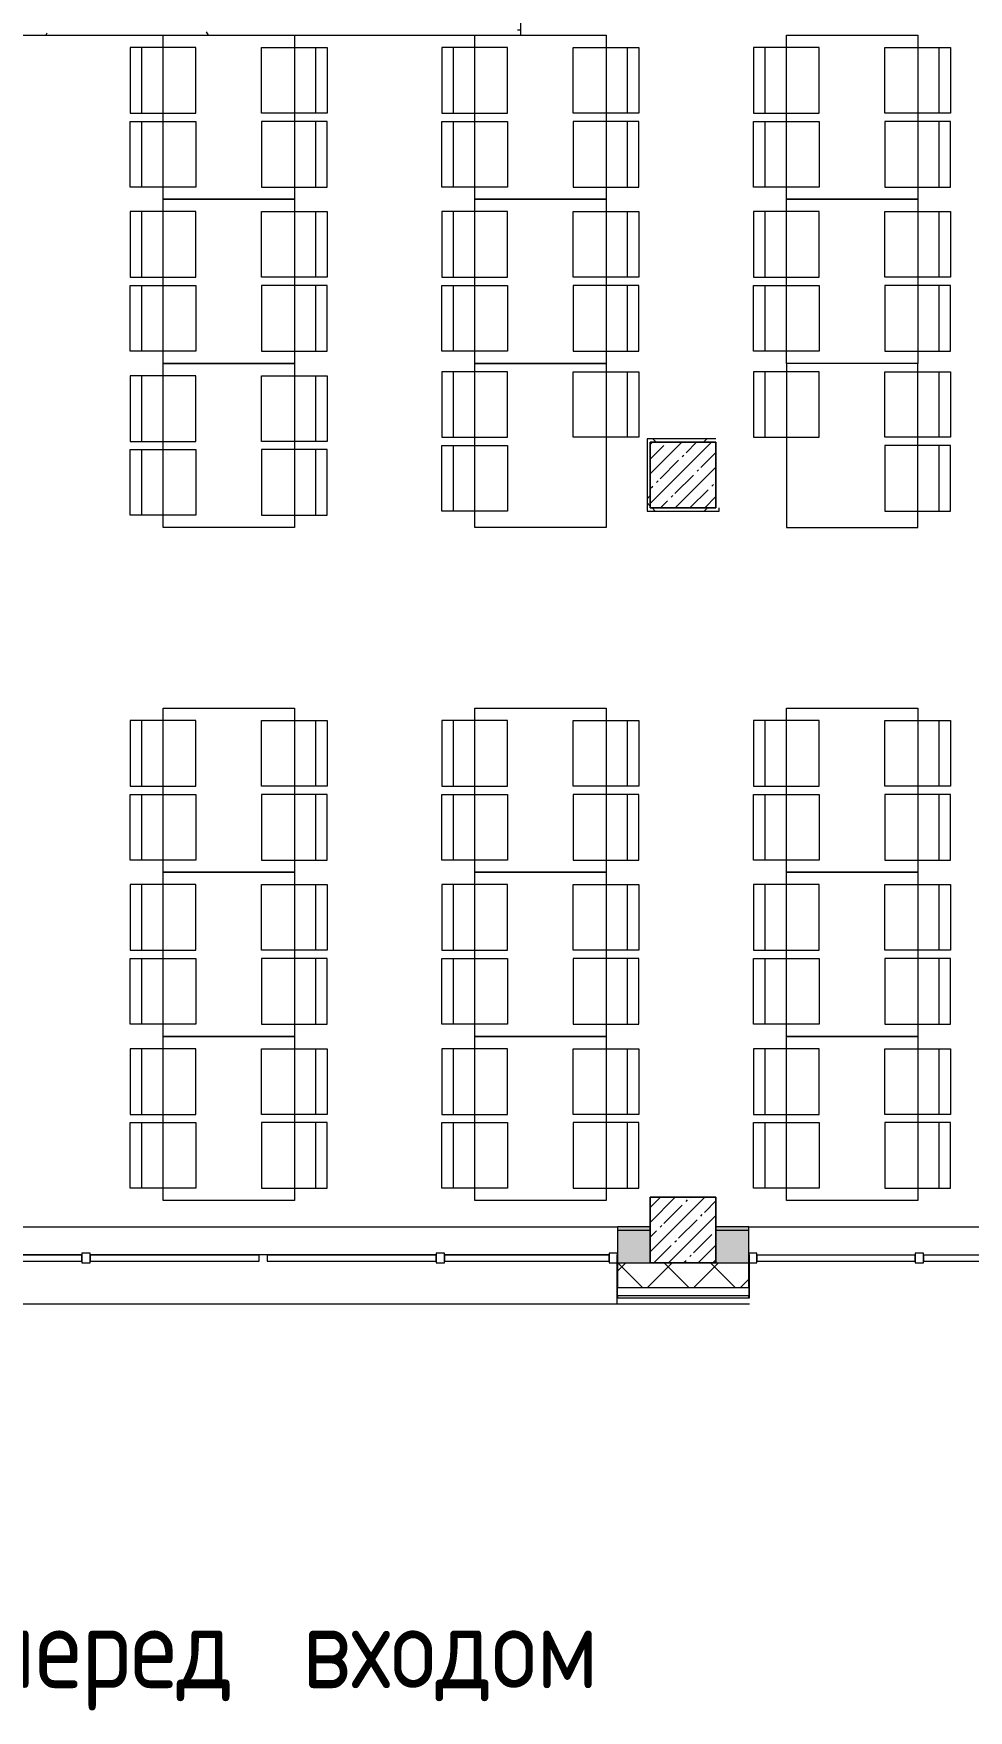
# Model space of a CAD drawing. Header units: millimetres. Extents: x -500089 to 1469082, y -290736 to 166440.
# Drawn here: x 1184494 to 1190193, y -76697 to -66480 of the extents above; entities that cross this region are included whole.
import ezdxf

# ---------------------------------------------------------------- set-up
doc = ezdxf.new("R2010")
doc.units = ezdxf.units.MM
for name, color, linetype, lineweight in [('Аннотация', 7, 'Continuous', 0), ('Витраж', 7, 'Continuous', 0), ('Линии', 7, 'Continuous', 0), ('Несущие колонны', 7, 'Continuous', 0), ('Панели витража', 7, 'Continuous', 0), ('Стены наружные', 7, 'Continuous', 0), ('Стены несущие', 7, 'Continuous', 0), ('Стены отделка', 7, 'Continuous', 0), ('Стены штриховка', 7, 'Continuous', 0)]:
    doc.layers.add(name, color=color, linetype=linetype, lineweight=lineweight)
doc.styles.add('GOST Common_4', font='', dxfattribs={"width": 0.9, "height": 500})
doc.styles.get('GOST Common_4').set_extended_font_data('GOST Common')
pattern_1 = [(0, (1111853.59, -73570.49), (812.8, 203.2), [67.056, -542.544, 67.056, -542.544, -3251.2]), (0, (1111853.59, -73570.49), (812.8, 203.2), [-1219.2, 67.056, -1152.144, 67.056, -542.544, -1422.4]), (0, (1111853.59, -73570.49), (812.8, 203.2), [-3048, 67.056, -339.344, 67.056, -948.944]), (120, (1112158.39, -73468.89), (-582.37636, 602.30545), [67.056, -542.544, 67.056, -542.544, -3251.2]), (120, (1112158.39, -73468.89), (-582.37636, 602.30545), [-1219.2, 67.056, -1152.144, 67.056, -542.544, -1422.4]), (120, (1112158.39, -73468.89), (-582.37636, 602.30545), [-3048, 67.056, -339.344, 67.056, -948.944]), (240, (1112259.99, -73062.49), (-230.42364, -805.50545), [67.056, -542.544, 67.056, -542.544, -3251.2]), (240, (1112259.99, -73062.49), (-230.42364, -805.50545), [-1219.2, 67.056, -1152.144, 67.056, -542.544, -1422.4]), (240, (1112259.99, -73062.49), (-230.42364, -805.50545), [-3048, 67.056, -339.344, 67.056, -948.944])]
pattern_2 = [(45, (1111853.6, -73570.5), (-212.132, 212.132), []), (135, (1111853.6, -73570.5), (-212.132, -212.132), [])]

# ---------------------------------------------------------------- blocks, each defined once
blk = doc.blocks.new('Прямоугольный импост - 30х300 мм _Отлив_ Серый-V427-З Этаж 01')
at = {"layer": 'Витраж'}
for p, q in [((70804, -650), (70804, -350)), ((71855, -350), (70804, -350)), ((72935, -350), (71905, -350)), ((75095, -350), (72985, -350)), ((76150, -350), (75145, -350)), ((76196, -400), (76196, -650)), ((76196, -650), (70804, -650))]:
    blk.add_line(p, q, dxfattribs=at)
blk = doc.blocks.new('Прямоугольный импост - 5х250 мм _наружный откос_ Серый-V414-З Этаж 01')
at = {"layer": 'Витраж', "lineweight": 18}
for p, q in [((-4, 262.5), (0, 262.5)), ((-4, 0), (-4, 262.5)), ((0, 262.5), (0, 0)), ((0, 0), (-4, 0))]:
    blk.add_line(p, q, dxfattribs=at)
blk = doc.blocks.new('Прямоугольный импост - 5х250 мм _наружный откос_ Серый-V415-З Этаж 01')
at = {"layer": 'Витраж', "lineweight": 18}
for p, q in [((0, 262.5), (-4, 262.5)), ((-4, 262.5), (-4, 0)), ((0, 0), (0, 262.5)), ((-4, 0), (0, 0))]:
    blk.add_line(p, q, dxfattribs=at)
blk = doc.blocks.new('АР_СОШ_Верзилово_Фасады_rvt-2-З Этаж 01')
at = {"layer": 'Стены наружные'}
blk.add_line((77004, -650), (76196, -650), dxfattribs=at)
at = {"layer": 'Стены отделка', "lineweight": 9}
for p, q in [((77000, -600), (76200, -600)), ((76200, -600), (76200, -612)), ((76200, -612), (77000, -612)), ((77000, -612), (77000, -600))]:
    blk.add_line(p, q, dxfattribs=at)
at = {"lineweight": 9}
blk.add_blockref('Прямоугольный импост - 30х300 мм _Отлив_ Серый-V427-З Этаж 01', (0, 0), dxfattribs=at)
at = {"lineweight": 9, "extrusion": (0, 0, -1), "rotation": 180}
blk.add_blockref('Прямоугольный импост - 5х250 мм _наружный откос_ Серый-V414-З Этаж 01', (-76200, -350), dxfattribs=at)
at = {"lineweight": 9, "rotation": 180}
blk.add_blockref('Прямоугольный импост - 5х250 мм _наружный откос_ Серый-V415-З Этаж 01', (77000, -350), dxfattribs=at)
blk = doc.blocks.new('ADSK_КолоннаЖБ_Прямоугольная - 400x400 мм-V252-З Этаж 01')
at = {"layer": 'Несущие колонны'}
h = blk.add_hatch(dxfattribs=at)
h.set_pattern_fill('FP_36', color=256, style=0, pattern_type=2)
h.set_pattern_definition([(45, (-76600, 200), (-89.80256, 89.80256), []), (45, (-76510.2, 200), (-89.80256, 89.80256), [158.75, -31.75, 13.411, -18.339])])
h.paths.add_polyline_path([(200, -200), (200, 200), (-200, 200), (-200, -200)], flags=0)
at = {"layer": 'Несущие колонны', "lineweight": 18}
for p, q in [((-200, -200), (-200, 200)), ((-200, 200), (200, 200)), ((200, 200), (-200, 200)), ((-200, 200), (-200, -200)), ((200, 200), (200, -200)), ((200, -200), (200, 200)), ((200, -200), (-200, -200)), ((-200, -200), (200, -200))]:
    blk.add_line(p, q, dxfattribs=at)
blk = doc.blocks.new('ADSK_КолоннаЖБ_Прямоугольная - 400x400 мм-3674049-З Этаж 01')
at = {"layer": 'Несущие колонны'}
h = blk.add_hatch(dxfattribs=at)
h.set_pattern_fill('FP_160', color=256, style=0, pattern_type=2)
h.set_pattern_definition([(45, (-76600, -4400), (-89.80256, 89.80256), []), (45, (-76510.2, -4400), (-89.80256, 89.80256), [158.75, -31.75, 13.411, -18.339])])
h.paths.add_polyline_path([(200, -200), (200, 200), (-200, 200), (-200, -200)], flags=0)
at = {"layer": 'Несущие колонны', "lineweight": 18}
for p, q in [((-200, -200), (-200, 200)), ((-200, 200), (200, 200)), ((200, 200), (-200, 200)), ((-200, 200), (-200, -200)), ((200, 200), (200, -200)), ((200, -200), (200, 200)), ((200, -200), (-200, -200)), ((-200, -200), (200, -200))]:
    blk.add_line(p, q, dxfattribs=at)
blk = doc.blocks.new('Системная панель - ASVP_Cтеклопакет Двухкамерный_36 мм-3747349-З Этаж 01')
at = {"layer": 'Панели витража', "lineweight": 18}
for p, q in [((482.5, 18), (-482.5, 18)), ((-482.5, 18), (-482.5, -18)), ((482.5, -18), (482.5, 18)), ((-482.5, -18), (482.5, -18))]:
    blk.add_line(p, q, dxfattribs=at)
blk = doc.blocks.new('Прямоугольный импост - 50х60 мм Серый _ОКНО_-3744367-З Этаж 01')
at = {"layer": 'Витраж', "lineweight": 18}
for p, q in [((0, 30), (-50, 30)), ((-50, 30), (-50, -30)), ((0, -30), (0, 30)), ((-50, -30), (0, -30))]:
    blk.add_line(p, q, dxfattribs=at)
blk = doc.blocks.new('Системная панель - ASVP_Cтеклопакет Двухкамерный_36 мм-3747352-З Этаж 01')
at = {"layer": 'Панели витража', "lineweight": 18}
for p, q in [((495, 18), (-495, 18)), ((-495, 18), (-495, -18)), ((495, -18), (495, 18)), ((-495, -18), (495, -18))]:
    blk.add_line(p, q, dxfattribs=at)
blk = doc.blocks.new('Прямоугольный импост - 50х60 мм Серый _ОКНО_-3744365-З Этаж 01')
at = {"layer": 'Витраж', "lineweight": 18}
for p, q in [((-25, 30), (25, 30)), ((-25, -30), (-25, 30)), ((25, 30), (25, -30)), ((25, -30), (-25, -30))]:
    blk.add_line(p, q, dxfattribs=at)
blk = doc.blocks.new('Прямоугольный импост - 50х60 мм Серый _ОКНО_-V441-З Этаж 01')
at = {"layer": 'Витраж', "lineweight": 18}
for p, q in [((-50, 30), (0, 30)), ((-50, -30), (-50, 30)), ((0, 30), (0, -30)), ((0, -30), (-50, -30))]:
    blk.add_line(p, q, dxfattribs=at)
blk = doc.blocks.new('Системная панель - ASVP_Cтеклопакет Двухкамерный_36 мм-3747281-З Этаж 01')
at = {"layer": 'Панели витража', "lineweight": 18}
for p, q in [((515, 18), (-515, 18)), ((-515, 18), (-515, -18)), ((515, -18), (515, 18)), ((-515, -18), (515, -18))]:
    blk.add_line(p, q, dxfattribs=at)
blk = doc.blocks.new('Системная панель - ASVP_Cтеклопакет Двухкамерный_36 мм-3747278-З Этаж 01')
at = {"layer": 'Панели витража', "lineweight": 18}
for p, q in [((502.5, 18), (-502.5, 18)), ((-502.5, 18), (-502.5, -18)), ((502.5, -18), (502.5, 18)), ((-502.5, -18), (502.5, -18))]:
    blk.add_line(p, q, dxfattribs=at)

msp = doc.modelspace()

# ---------------------------------------------------------------- hatches: boundary and pattern name
at = {"layer": 'Стены штриховка'}
h = msp.add_hatch(dxfattribs=at)
h.set_pattern_fill('FP_174', color=256, style=0, pattern_type=2)
h.set_pattern_definition(pattern_1)
h.paths.add_polyline_path([(1184723.585, -66490.488), (1184723.585, -66470.488), (1184703.585, -66470.488), (1184703.585, -66490.488)], flags=0)
h.paths.add_polyline_path([(1184723.585, -66370.488), (1184723.585, -66270.488), (1184703.585, -66270.488), (1184703.585, -66370.488)], flags=0)
h.paths.add_polyline_path([(1184703.585, -64820.488), (1184723.585, -64820.488), (1184723.585, -55290.488), (1184703.585, -55290.488), (1184703.585, -64693.037)], flags=0)
h = msp.add_hatch(dxfattribs=at)
h.set_pattern_fill('FP_174', color=256, style=0, pattern_type=2)
h.set_pattern_definition(pattern_1)
h.paths.add_polyline_path([(1187463.585, -66490.488), (1187463.585, -66270.488), (1187443.585, -66270.488), (1187443.585, -66490.488)], flags=0)
h.paths.add_polyline_path([(1187443.585, -64820.488), (1187463.585, -64820.488), (1187463.585, -55290.488), (1187443.585, -55290.488), (1187443.585, -64754.437)], flags=0)
h = msp.add_hatch(dxfattribs=at)
h.set_pattern_fill('FP_174', color=256, style=0, pattern_type=2)
h.set_pattern_definition(pattern_1)
h.paths.add_polyline_path([(1182473.585, -66490.488), (1184703.585, -66490.488), (1184703.585, -66470.488), (1182453.585, -66470.488), (1182453.585, -66490.488)], flags=0)
h = msp.add_hatch(dxfattribs=at)
h.set_pattern_fill('FP_174', color=256, style=0, pattern_type=2)
h.set_pattern_definition(pattern_1)
h.paths.add_polyline_path([(1187323.585, -66490.488), (1187443.585, -66490.488), (1187443.585, -66470.488), (1184723.585, -66470.488), (1184723.585, -66490.488), (1185707.361, -66490.488)], flags=0)
h = msp.add_hatch(dxfattribs=at)
h.set_pattern_fill('FP_202', color=256, style=0, pattern_type=2)
h.set_pattern_definition(pattern_2)
h.paths.add_polyline_path([(1188233.585, -68970.488), (1188653.585, -68970.488), (1188653.585, -68950.488), (1188233.585, -68950.488)], flags=0)
h = msp.add_hatch(dxfattribs=at)
h.set_pattern_fill('FP_202', color=256, style=0, pattern_type=2)
h.set_pattern_definition(pattern_2)
h.paths.add_polyline_path([(1188233.585, -69390.488), (1188253.585, -69390.488), (1188253.585, -68970.488), (1188233.585, -68970.488)], flags=0)
h = msp.add_hatch(dxfattribs=at)
h.set_pattern_fill('FP_202', color=256, style=0, pattern_type=2)
h.set_pattern_definition(pattern_2)
h.paths.add_polyline_path([(1188253.585, -69390.488), (1188673.585, -69390.488), (1188673.585, -69370.488), (1188253.585, -69370.488)], flags=0)
h = msp.add_hatch(dxfattribs=at)
h.set_pattern_fill('FP_174', color=256, style=0, pattern_type=2)
h.set_pattern_definition(pattern_1)
h.paths.add_polyline_path([(1221953.586, -73770.488), (1221953.586, -73750.488), (1221053.586, -73750.488), (1221053.586, -73770.488), (1221865.66, -73770.488)], flags=0)
h.paths.add_polyline_path([(1188853.585, -73770.488), (1188853.585, -73750.488), (1188653.585, -73750.488), (1188653.585, -73770.488)], flags=0)
h.paths.add_polyline_path([(1194053.585, -73770.488), (1194253.585, -73770.488), (1194253.585, -73750.488), (1194053.585, -73750.488)], flags=0)
h.paths.add_polyline_path([(1194653.585, -73770.488), (1194853.585, -73770.488), (1194853.585, -73750.488), (1194653.585, -73750.488), (1194653.585, -73765.488)], flags=0)
h.paths.add_polyline_path([(1199038.585, -73770.488), (1199553.585, -73770.488), (1199553.585, -73750.488), (1199038.585, -73750.488)], flags=0)
h.paths.add_polyline_path([(1219413.586, -73770.488), (1220053.586, -73770.488), (1220053.586, -73750.488), (1219413.586, -73750.488)], flags=0)
h.paths.add_polyline_path([(1199673.585, -73770.488), (1200233.585, -73770.488), (1200233.585, -73750.488), (1199653.585, -73750.488), (1199653.585, -73770.488)], flags=0)
h.paths.add_polyline_path([(1219313.586, -73770.488), (1219313.586, -73750.488), (1219153.586, -73750.488), (1219153.586, -73770.488), (1219293.586, -73770.488)], flags=0)
h.paths.add_polyline_path([(1200673.585, -73770.488), (1200853.585, -73770.488), (1200853.585, -73750.488), (1200673.585, -73750.488)], flags=0)
h.paths.add_polyline_path([(1218018.803, -73770.488), (1218153.586, -73770.488), (1218153.586, -73750.488), (1217253.586, -73750.488), (1217253.586, -73770.488), (1217997.064, -73770.488)], flags=0)
h.paths.add_polyline_path([(1206834.704, -73770.488), (1207053.585, -73770.488), (1207053.585, -73750.488), (1206673.585, -73750.488), (1206673.585, -73770.488)], flags=0)
h.paths.add_polyline_path([(1208753.585, -73770.488), (1209368.585, -73770.488), (1209368.585, -73750.488), (1208753.585, -73750.488)], flags=0)
h.paths.add_polyline_path([(1215730.424, -73770.488), (1216253.586, -73770.488), (1216253.586, -73750.488), (1215703.585, -73750.488), (1215703.585, -73770.488), (1215723.585, -73770.488)], flags=0)
h.paths.add_polyline_path([(1210103.585, -73770.488), (1210103.585, -73750.488), (1209468.585, -73750.488), (1209468.585, -73770.488), (1209488.585, -73770.488)], flags=0)
h.paths.add_polyline_path([(1215603.585, -73770.488), (1215603.585, -73750.488), (1214903.585, -73750.488), (1214903.585, -73770.488), (1215583.585, -73770.488)], flags=0)
h.paths.add_polyline_path([(1188253.585, -73770.488), (1188253.585, -73750.488), (1188053.585, -73750.488), (1188053.585, -73770.488)], flags=0)
h.paths.add_polyline_path([(1212283.585, -73770.488), (1212283.585, -73750.488), (1211803.585, -73750.488), (1211803.585, -73770.488)], flags=0)
h.paths.add_polyline_path([(1212778.585, -73770.488), (1213203.585, -73770.488), (1213203.585, -73750.488), (1212723.585, -73750.488), (1212723.585, -73770.488)], flags=0)
h = msp.add_hatch(dxfattribs=at)
h.set_pattern_fill('FP_201', color=256, style=0, pattern_type=2)
h.set_pattern_definition([(45, (1111853.6, -73570.5), (-282.8427, 282.8427), [])])
h.paths.add_polyline_path([(1188053.585, -73970.488), (1188253.585, -73970.488), (1188253.585, -73770.488), (1188053.585, -73770.488)], flags=0)
h.paths.add_polyline_path([(1209058.616, -73970.488), (1210103.585, -73970.488), (1210103.585, -73770.488), (1208753.585, -73770.488), (1208753.585, -73970.488)], flags=0)
h.paths.add_polyline_path([(1188653.585, -73970.488), (1188853.585, -73970.488), (1188853.585, -73770.488), (1188653.585, -73770.488), (1188653.585, -73920.488)], flags=0)
h.paths.add_polyline_path([(1221953.586, -73970.488), (1222153.585, -73970.487), (1222153.586, -73770.488), (1221053.586, -73770.488), (1221053.586, -73970.488), (1221290.221, -73970.488)], flags=0)
h.paths.add_polyline_path([(1212703.585, -73970.488), (1213203.585, -73970.488), (1213203.585, -73770.488), (1212703.585, -73770.488), (1212703.585, -73940.185)], flags=0)
h.paths.add_polyline_path([(1206653.585, -73970.488), (1207053.585, -73970.488), (1207053.585, -73770.488), (1206653.585, -73770.488)], flags=0)
h.paths.add_polyline_path([(1194053.585, -73970.488), (1194253.585, -73970.488), (1194253.585, -73770.488), (1194053.585, -73770.488)], flags=0)
h.paths.add_polyline_path([(1200853.585, -73970.488), (1200853.585, -73770.488), (1200653.585, -73770.488), (1200653.585, -73970.488)], flags=0)
h.paths.add_polyline_path([(1214903.585, -73970.488), (1216253.586, -73970.488), (1216253.586, -73770.488), (1214903.585, -73770.488), (1214903.585, -73956.488)], flags=0)
h.paths.add_polyline_path([(1194653.585, -73970.488), (1194853.585, -73970.488), (1194853.585, -73770.488), (1194653.585, -73770.488), (1194653.585, -73920.488)], flags=0)
h.paths.add_polyline_path([(1200253.585, -73970.488), (1200253.585, -73770.488), (1199038.585, -73770.488), (1199038.585, -73970.488), (1200162.896, -73970.488)], flags=0)
h.paths.add_polyline_path([(1211803.585, -73970.488), (1212303.585, -73970.488), (1212303.585, -73770.488), (1211803.585, -73770.488), (1211803.585, -73956.488)], flags=0)
h.paths.add_polyline_path([(1220053.586, -73970.488), (1220053.586, -73770.488), (1219153.586, -73770.488), (1219153.586, -73970.488)], flags=0)
h = msp.add_hatch(dxfattribs=at)
h.set_pattern_fill('FP_31', color=256, style=0, pattern_type=2)
h.set_pattern_definition([(50, (1111853.6, -73570.5), (728.7365, -63.7558), [76.2, -838.2]), (355, (1111853.6, -73570.5), (-140.9716, 764.2276), [60.96, -670.56]), (100.451, (1111914.3, -73575.8), (587.77, 700.4668), [64.76, -712.36]), (46.184, (1111853.6, -73367.3), (1084.316, -168.171), [114.3, -1257.3]), (96.636, (1111943.9, -73381.3), (949.61, 989.71), [97.14, -1068.54]), (351.184, (1111853.6, -73367.3), (949.62, 989.701), [91.44, -1005.84]), (21, (1111955.2, -73418.1), (606.458, -409.0606), [76.2, -838.2]), (326, (1111955.2, -73418.1), (247.2083, 736.753), [60.96, -670.56]), (71.451, (1112005.7, -73452.2), (853.6683, 327.6855), [64.76, -712.36]), (37.5, (1111853.59, -73570.5), (12.3547, 338.2201), [33.528, -628.904, 33.528, -647.192, -673.1]), (37.5, (1111853.59, -73570.5), (12.3547, 338.2201), [-1343.152, 33.528, -639.572]), (7.5, (1111853.6, -73570.5), (267.2789, 400.7221), [33.528, -354.584, 33.528, -613.664, -256.54]), (7.5, (1111853.6, -73570.5), (267.2789, 400.7221), [-1035.304, 33.528, -223.012]), (327.5, (1111627.02, -73570.5), (542.3633, -22.91534), [33.528, -220.472, 33.528, -758.952, -1051.56]), (327.5, (1111627.02, -73570.5), (542.3633, -22.91534), [-1046.48, 33.528, -1018.032]), (317.5, (1111525.4, -73570.5), (592.517, 101.7071), [33.528, -296.672, 33.528, -492.76, -746.76]), (317.5, (1111525.4, -73570.5), (592.517, 101.7071), [-856.488, 33.528, -713.232])])
h.paths.add_polyline_path([(1188053.585, -73970.488), (1188253.585, -73970.488), (1188253.585, -73770.488), (1188053.585, -73770.488)], flags=0)
h.paths.add_polyline_path([(1209058.616, -73970.488), (1210103.585, -73970.488), (1210103.585, -73770.488), (1208753.585, -73770.488), (1208753.585, -73970.488)], flags=0)
h.paths.add_polyline_path([(1188653.585, -73970.488), (1188853.585, -73970.488), (1188853.585, -73770.488), (1188653.585, -73770.488), (1188653.585, -73920.488)], flags=0)
h.paths.add_polyline_path([(1221953.586, -73970.488), (1222153.585, -73970.487), (1222153.586, -73770.488), (1221053.586, -73770.488), (1221053.586, -73970.488), (1221290.221, -73970.488)], flags=0)
h.paths.add_polyline_path([(1212703.585, -73970.488), (1213203.585, -73970.488), (1213203.585, -73770.488), (1212703.585, -73770.488), (1212703.585, -73940.185)], flags=0)
h.paths.add_polyline_path([(1206653.585, -73970.488), (1207053.585, -73970.488), (1207053.585, -73770.488), (1206653.585, -73770.488)], flags=0)
h.paths.add_polyline_path([(1194053.585, -73970.488), (1194253.585, -73970.488), (1194253.585, -73770.488), (1194053.585, -73770.488)], flags=0)
h.paths.add_polyline_path([(1200853.585, -73970.488), (1200853.585, -73770.488), (1200653.585, -73770.488), (1200653.585, -73970.488)], flags=0)
h.paths.add_polyline_path([(1214903.585, -73970.488), (1216253.586, -73970.488), (1216253.586, -73770.488), (1214903.585, -73770.488), (1214903.585, -73956.488)], flags=0)
h.paths.add_polyline_path([(1194653.585, -73970.488), (1194853.585, -73970.488), (1194853.585, -73770.488), (1194653.585, -73770.488), (1194653.585, -73920.488)], flags=0)
h.paths.add_polyline_path([(1200253.585, -73970.488), (1200253.585, -73770.488), (1199038.585, -73770.488), (1199038.585, -73970.488), (1200162.896, -73970.488)], flags=0)
h.paths.add_polyline_path([(1211803.585, -73970.488), (1212303.585, -73970.488), (1212303.585, -73770.488), (1211803.585, -73770.488), (1211803.585, -73956.488)], flags=0)
h.paths.add_polyline_path([(1220053.586, -73970.488), (1220053.586, -73770.488), (1219153.586, -73770.488), (1219153.586, -73970.488)], flags=0)
h = msp.add_hatch(dxfattribs=at)
h.set_pattern_fill('FP_32', color=256, style=0, pattern_type=2)
h.set_pattern_definition([(45, (1111853.59, -73570.49), (-141.42136, 141.42136), []), (135, (1111853.59, -73570.49), (-141.42136, -141.42136), [])])
h.paths.add_polyline_path([(1182653.585, -74120.488), (1182653.585, -73970.488), (1182103.585, -73970.488), (1182103.585, -74120.488)], flags=0)
h.paths.add_polyline_path([(1200853.585, -74120.488), (1200853.585, -73970.488), (1199038.585, -73970.488), (1199038.585, -74120.488), (1200162.896, -74120.488)], flags=0)
h.paths.add_polyline_path([(1206834.704, -74120.488), (1207053.585, -74120.488), (1207053.585, -73970.488), (1206253.585, -73970.488), (1206253.585, -74120.488)], flags=0)
h.paths.add_polyline_path([(1188853.585, -74120.488), (1188853.585, -73970.488), (1188053.585, -73970.488), (1188053.585, -74120.488)], flags=0)
h.paths.add_polyline_path([(1212778.585, -74120.488), (1212778.585, -73970.488), (1211803.585, -73970.488), (1211803.585, -74120.488), (1212394.52, -74120.488)], flags=0)
h.paths.add_polyline_path([(1194053.585, -74120.488), (1194853.585, -74120.488), (1194853.585, -73970.488), (1194053.585, -73970.488), (1194053.585, -74070.488)], flags=0)
h.paths.add_polyline_path([(1208753.585, -74120.488), (1210103.585, -74120.488), (1210103.585, -73970.488), (1208753.585, -73970.488), (1208753.585, -74070.488)], flags=0)

# ---------------------------------------------------------------- linework, layer by layer
at = {"layer": 'Линии'}
for p, q in [((1185283.585, -66490.488), (1186083.585, -66490.488)), ((1185283.585, -67490.488), (1185283.585, -66490.488)), ((1186083.585, -66490.488), (1186083.585, -67490.488)), ((1187183.585, -66490.488), (1187983.585, -66490.488)), ((1187183.585, -67490.488), (1187183.585, -66490.488)), ((1187983.585, -66490.488), (1187983.585, -67490.488)), ((1189083.585, -66490.488), (1189883.585, -66490.488)), ((1189083.585, -67490.488), (1189083.585, -66490.488)), ((1189883.585, -66490.488), (1189883.585, -67490.488)), ((1185083.585, -66565.488), (1185083.585, -66965.488)), ((1185483.585, -66565.488), (1185083.585, -66565.488)), ((1185153.126, -66965.488), (1185153.126, -66565.488)), ((1185483.585, -66965.488), (1185483.585, -66565.488)), ((1185883.585, -66565.488), (1186283.585, -66565.488)), ((1185883.585, -66965.488), (1185883.585, -66565.488)), ((1186214.045, -66965.488), (1186214.045, -66565.488)), ((1186283.585, -66565.488), (1186283.585, -66965.488)), ((1186983.585, -66565.488), (1186983.585, -66965.488)), ((1187383.585, -66565.488), (1186983.585, -66565.488)), ((1187053.126, -66965.488), (1187053.126, -66565.488)), ((1187383.585, -66965.488), (1187383.585, -66565.488)), ((1187783.585, -66565.488), (1188183.585, -66565.488)), ((1187783.585, -66965.488), (1187783.585, -66565.488)), ((1188114.045, -66965.488), (1188114.045, -66565.488)), ((1188183.585, -66565.488), (1188183.585, -66965.488)), ((1188883.585, -66565.488), (1188883.585, -66965.488)), ((1189283.585, -66565.488), (1188883.585, -66565.488)), ((1188953.126, -66965.488), (1188953.126, -66565.488)), ((1189283.585, -66965.488), (1189283.585, -66565.488)), ((1189683.585, -66565.488), (1190083.585, -66565.488)), ((1189683.585, -66965.488), (1189683.585, -66565.488)), ((1190014.045, -66965.488), (1190014.045, -66565.488)), ((1190083.585, -66565.488), (1190083.585, -66965.488)), ((1185083.585, -66965.488), (1185483.585, -66965.488)), ((1185083.585, -67015.488), (1185483.585, -67015.488)), ((1185083.585, -67415.488), (1185083.585, -67015.488)), ((1185153.126, -67415.488), (1185153.126, -67015.488)), ((1185483.585, -67015.488), (1185483.585, -67415.488)), ((1186283.585, -66965.488), (1185883.585, -66965.488)), ((1185883.585, -67015.488), (1185883.585, -67415.488)), ((1186283.585, -67015.488), (1185883.585, -67015.488)), ((1186214.045, -67415.488), (1186214.045, -67015.488)), ((1186283.585, -67415.488), (1186283.585, -67015.488)), ((1186983.585, -66965.488), (1187383.585, -66965.488)), ((1186983.585, -67015.488), (1187383.585, -67015.488)), ((1186983.585, -67415.488), (1186983.585, -67015.488)), ((1187053.126, -67415.488), (1187053.126, -67015.488)), ((1187383.585, -67015.488), (1187383.585, -67415.488)), ((1188183.585, -66965.488), (1187783.585, -66965.488)), ((1187783.585, -67015.488), (1187783.585, -67415.488)), ((1188183.585, -67015.488), (1187783.585, -67015.488)), ((1188114.045, -67415.488), (1188114.045, -67015.488)), ((1188183.585, -67415.488), (1188183.585, -67015.488)), ((1188883.585, -66965.488), (1189283.585, -66965.488)), ((1188883.585, -67015.488), (1189283.585, -67015.488)), ((1188883.585, -67415.488), (1188883.585, -67015.488)), ((1188953.126, -67415.488), (1188953.126, -67015.488)), ((1189283.585, -67015.488), (1189283.585, -67415.488)), ((1190083.585, -66965.488), (1189683.585, -66965.488)), ((1189683.585, -67015.488), (1189683.585, -67415.488)), ((1190083.585, -67015.488), (1189683.585, -67015.488)), ((1190014.045, -67415.488), (1190014.045, -67015.488)), ((1190083.585, -67415.488), (1190083.585, -67015.488)), ((1185483.585, -67415.488), (1185083.585, -67415.488)), ((1185883.585, -67415.488), (1186283.585, -67415.488)), ((1187383.585, -67415.488), (1186983.585, -67415.488)), ((1187783.585, -67415.488), (1188183.585, -67415.488)), ((1189283.585, -67415.488), (1188883.585, -67415.488)), ((1189683.585, -67415.488), (1190083.585, -67415.488)), ((1186083.585, -67490.488), (1185283.585, -67490.488)), ((1185283.585, -67490.488), (1186083.585, -67490.488)), ((1185283.585, -68490.488), (1185283.585, -67490.488)), ((1186083.585, -67490.488), (1186083.585, -68490.488)), ((1187983.585, -67490.488), (1187183.585, -67490.488)), ((1187183.585, -67490.488), (1187983.585, -67490.488)), ((1187183.585, -68490.488), (1187183.585, -67490.488)), ((1187983.585, -67490.488), (1187983.585, -68490.488)), ((1189883.585, -67490.488), (1189083.585, -67490.488)), ((1189083.585, -67490.488), (1189883.585, -67490.488)), ((1189083.585, -68490.488), (1189083.585, -67490.488)), ((1189883.585, -67490.488), (1189883.585, -68490.488)), ((1185083.585, -67565.488), (1185083.585, -67965.488)), ((1185483.585, -67565.488), (1185083.585, -67565.488)), ((1185153.126, -67965.488), (1185153.126, -67565.488)), ((1185483.585, -67965.488), (1185483.585, -67565.488)), ((1185883.585, -67565.488), (1186283.585, -67565.488)), ((1185883.585, -67965.488), (1185883.585, -67565.488)), ((1186214.045, -67965.488), (1186214.045, -67565.488)), ((1186283.585, -67565.488), (1186283.585, -67965.488)), ((1186983.585, -67565.488), (1186983.585, -67965.488)), ((1187383.585, -67565.488), (1186983.585, -67565.488)), ((1187053.126, -67965.488), (1187053.126, -67565.488)), ((1187383.585, -67965.488), (1187383.585, -67565.488)), ((1187783.585, -67565.488), (1188183.585, -67565.488)), ((1187783.585, -67965.488), (1187783.585, -67565.488)), ((1188114.045, -67965.488), (1188114.045, -67565.488)), ((1188183.585, -67565.488), (1188183.585, -67965.488)), ((1188883.585, -67565.488), (1188883.585, -67965.488)), ((1189283.585, -67565.488), (1188883.585, -67565.488)), ((1188953.126, -67965.488), (1188953.126, -67565.488)), ((1189283.585, -67965.488), (1189283.585, -67565.488)), ((1189683.585, -67565.488), (1190083.585, -67565.488)), ((1189683.585, -67965.488), (1189683.585, -67565.488)), ((1190014.045, -67965.488), (1190014.045, -67565.488)), ((1190083.585, -67565.488), (1190083.585, -67965.488)), ((1185083.585, -67965.488), (1185483.585, -67965.488)), ((1185083.585, -68015.488), (1185483.585, -68015.488)), ((1185083.585, -68415.488), (1185083.585, -68015.488)), ((1185153.126, -68415.488), (1185153.126, -68015.488)), ((1185483.585, -68015.488), (1185483.585, -68415.488)), ((1186283.585, -67965.488), (1185883.585, -67965.488)), ((1185883.585, -68015.488), (1185883.585, -68415.488)), ((1186283.585, -68015.488), (1185883.585, -68015.488)), ((1186214.045, -68415.488), (1186214.045, -68015.488)), ((1186283.585, -68415.488), (1186283.585, -68015.488)), ((1186983.585, -67965.488), (1187383.585, -67965.488)), ((1186983.585, -68015.488), (1187383.585, -68015.488)), ((1186983.585, -68415.488), (1186983.585, -68015.488)), ((1187053.126, -68415.488), (1187053.126, -68015.488)), ((1187383.585, -68015.488), (1187383.585, -68415.488)), ((1188183.585, -67965.488), (1187783.585, -67965.488)), ((1187783.585, -68015.488), (1187783.585, -68415.488)), ((1188183.585, -68015.488), (1187783.585, -68015.488)), ((1188114.045, -68415.488), (1188114.045, -68015.488)), ((1188183.585, -68415.488), (1188183.585, -68015.488)), ((1188883.585, -67965.488), (1189283.585, -67965.488)), ((1188883.585, -68015.488), (1189283.585, -68015.488)), ((1188883.585, -68415.488), (1188883.585, -68015.488)), ((1188953.126, -68415.488), (1188953.126, -68015.488)), ((1189283.585, -68015.488), (1189283.585, -68415.488)), ((1190083.585, -67965.488), (1189683.585, -67965.488)), ((1189683.585, -68015.488), (1189683.585, -68415.488)), ((1190083.585, -68015.488), (1189683.585, -68015.488)), ((1190014.045, -68415.488), (1190014.045, -68015.488)), ((1190083.585, -68415.488), (1190083.585, -68015.488)), ((1185483.585, -68415.488), (1185083.585, -68415.488)), ((1185883.585, -68415.488), (1186283.585, -68415.488)), ((1187383.585, -68415.488), (1186983.585, -68415.488)), ((1187783.585, -68415.488), (1188183.585, -68415.488)), ((1189283.585, -68415.488), (1188883.585, -68415.488)), ((1189683.585, -68415.488), (1190083.585, -68415.488)), ((1185283.585, -68490.488), (1186083.585, -68490.488)), ((1185283.585, -69490.488), (1185283.585, -68490.488)), ((1186083.585, -68490.488), (1185283.585, -68490.488)), ((1186083.585, -68490.488), (1186083.585, -69490.488)), ((1186983.585, -68540.488), (1186983.585, -68940.488)), ((1187383.585, -68540.488), (1186983.585, -68540.488)), ((1187053.126, -68940.488), (1187053.126, -68540.488)), ((1187983.585, -68490.488), (1187183.585, -68490.488)), ((1187183.585, -68490.488), (1187983.585, -68490.488)), ((1187183.585, -69490.488), (1187183.585, -68490.488)), ((1187383.585, -68940.488), (1187383.585, -68540.488)), ((1187783.585, -68540.488), (1188183.585, -68540.488)), ((1187783.585, -68940.488), (1187783.585, -68540.488)), ((1187983.585, -68490.488), (1187983.585, -69490.488)), ((1188114.045, -68940.488), (1188114.045, -68540.488)), ((1188183.585, -68540.488), (1188183.585, -68940.488)), ((1188883.585, -68540.488), (1188883.585, -68940.488)), ((1189283.585, -68540.488), (1188883.585, -68540.488)), ((1188953.126, -68940.488), (1188953.126, -68540.488)), ((1189883.585, -68490.488), (1189083.585, -68490.488)), ((1189083.585, -68490.488), (1189083.585, -69490.488)), ((1189883.585, -68490.488), (1189083.585, -68490.488)), ((1189283.585, -68940.488), (1189283.585, -68540.488)), ((1189683.585, -68540.488), (1190083.585, -68540.488)), ((1189683.585, -68940.488), (1189683.585, -68540.488)), ((1189883.585, -69490.488), (1189883.585, -68490.488)), ((1190014.045, -68940.488), (1190014.045, -68540.488)), ((1190083.585, -68540.488), (1190083.585, -68940.488)), ((1185083.585, -68565.488), (1185083.585, -68965.488)), ((1185483.585, -68565.488), (1185083.585, -68565.488)), ((1185153.126, -68965.488), (1185153.126, -68565.488)), ((1185483.585, -68965.488), (1185483.585, -68565.488)), ((1185883.585, -68565.488), (1186283.585, -68565.488)), ((1185883.585, -68965.488), (1185883.585, -68565.488)), ((1186214.045, -68965.488), (1186214.045, -68565.488)), ((1186283.585, -68565.488), (1186283.585, -68965.488)), ((1186983.585, -68940.488), (1187383.585, -68940.488)), ((1188183.585, -68940.488), (1187783.585, -68940.488)), ((1188883.585, -68940.488), (1189283.585, -68940.488)), ((1190083.585, -68940.488), (1189683.585, -68940.488)), ((1185083.585, -68965.488), (1185483.585, -68965.488)), ((1185083.585, -69015.488), (1185483.585, -69015.488)), ((1185083.585, -69415.488), (1185083.585, -69015.488)), ((1185153.126, -69415.488), (1185153.126, -69015.488)), ((1185483.585, -69015.488), (1185483.585, -69415.488)), ((1186283.585, -68965.488), (1185883.585, -68965.488)), ((1185883.585, -69015.488), (1185883.585, -69415.488)), ((1186283.585, -69015.488), (1185883.585, -69015.488)), ((1186214.045, -69415.488), (1186214.045, -69015.488)), ((1186283.585, -69415.488), (1186283.585, -69015.488)), ((1186983.585, -68990.488), (1187383.585, -68990.488)), ((1186983.585, -69390.488), (1186983.585, -68990.488)), ((1187053.126, -69390.488), (1187053.126, -68990.488)), ((1187383.585, -68990.488), (1187383.585, -69390.488)), ((1189683.585, -68990.488), (1189683.585, -69390.488)), ((1190083.585, -68990.488), (1189683.585, -68990.488)), ((1190014.045, -69390.488), (1190014.045, -68990.488)), ((1190083.585, -69390.488), (1190083.585, -68990.488)), ((1185483.585, -69415.488), (1185083.585, -69415.488)), ((1185883.585, -69415.488), (1186283.585, -69415.488)), ((1187383.585, -69390.488), (1186983.585, -69390.488)), ((1189683.585, -69390.488), (1190083.585, -69390.488)), ((1186083.585, -69490.488), (1185283.585, -69490.488)), ((1187983.585, -69490.488), (1187183.585, -69490.488)), ((1189083.585, -69490.488), (1189883.585, -69490.488)), ((1185283.585, -70590.488), (1186083.585, -70590.488)), ((1185283.585, -71590.488), (1185283.585, -70590.488)), ((1186083.585, -70590.488), (1186083.585, -71590.488)), ((1187183.585, -70590.488), (1187983.585, -70590.488)), ((1187183.585, -71590.488), (1187183.585, -70590.488)), ((1187983.585, -70590.488), (1187983.585, -71590.488)), ((1189083.585, -70590.488), (1189883.585, -70590.488)), ((1189083.585, -71590.488), (1189083.585, -70590.488)), ((1189883.585, -70590.488), (1189883.585, -71590.488)), ((1185083.585, -70665.488), (1185083.585, -71065.488)), ((1185483.585, -70665.488), (1185083.585, -70665.488)), ((1185153.126, -71065.488), (1185153.126, -70665.488)), ((1185483.585, -71065.488), (1185483.585, -70665.488)), ((1185883.585, -70665.488), (1186283.585, -70665.488)), ((1185883.585, -71065.488), (1185883.585, -70665.488)), ((1186214.045, -71065.488), (1186214.045, -70665.488)), ((1186283.585, -70665.488), (1186283.585, -71065.488)), ((1186983.585, -70665.488), (1186983.585, -71065.488)), ((1187383.585, -70665.488), (1186983.585, -70665.488)), ((1187053.126, -71065.488), (1187053.126, -70665.488)), ((1187383.585, -71065.488), (1187383.585, -70665.488)), ((1187783.585, -70665.488), (1188183.585, -70665.488)), ((1187783.585, -71065.488), (1187783.585, -70665.488)), ((1188114.045, -71065.488), (1188114.045, -70665.488)), ((1188183.585, -70665.488), (1188183.585, -71065.488)), ((1188883.585, -70665.488), (1188883.585, -71065.488)), ((1189283.585, -70665.488), (1188883.585, -70665.488)), ((1188953.126, -71065.488), (1188953.126, -70665.488)), ((1189283.585, -71065.488), (1189283.585, -70665.488)), ((1189683.585, -70665.488), (1190083.585, -70665.488)), ((1189683.585, -71065.488), (1189683.585, -70665.488)), ((1190014.045, -71065.488), (1190014.045, -70665.488)), ((1190083.585, -70665.488), (1190083.585, -71065.488)), ((1185083.585, -71065.488), (1185483.585, -71065.488)), ((1186283.585, -71065.488), (1185883.585, -71065.488)), ((1186983.585, -71065.488), (1187383.585, -71065.488)), ((1188183.585, -71065.488), (1187783.585, -71065.488)), ((1188883.585, -71065.488), (1189283.585, -71065.488)), ((1190083.585, -71065.488), (1189683.585, -71065.488)), ((1185083.585, -71115.488), (1185483.585, -71115.488)), ((1185083.585, -71515.488), (1185083.585, -71115.488)), ((1185153.126, -71515.488), (1185153.126, -71115.488)), ((1185483.585, -71115.488), (1185483.585, -71515.488)), ((1185883.585, -71115.488), (1185883.585, -71515.488)), ((1186283.585, -71115.488), (1185883.585, -71115.488)), ((1186214.045, -71515.488), (1186214.045, -71115.488)), ((1186283.585, -71515.488), (1186283.585, -71115.488)), ((1186983.585, -71115.488), (1187383.585, -71115.488)), ((1186983.585, -71515.488), (1186983.585, -71115.488)), ((1187053.126, -71515.488), (1187053.126, -71115.488)), ((1187383.585, -71115.488), (1187383.585, -71515.488)), ((1187783.585, -71115.488), (1187783.585, -71515.488)), ((1188183.585, -71115.488), (1187783.585, -71115.488)), ((1188114.045, -71515.488), (1188114.045, -71115.488)), ((1188183.585, -71515.488), (1188183.585, -71115.488)), ((1188883.585, -71115.488), (1189283.585, -71115.488)), ((1188883.585, -71515.488), (1188883.585, -71115.488)), ((1188953.126, -71515.488), (1188953.126, -71115.488)), ((1189283.585, -71115.488), (1189283.585, -71515.488)), ((1189683.585, -71115.488), (1189683.585, -71515.488)), ((1190083.585, -71115.488), (1189683.585, -71115.488)), ((1190014.045, -71515.488), (1190014.045, -71115.488)), ((1190083.585, -71515.488), (1190083.585, -71115.488)), ((1185483.585, -71515.488), (1185083.585, -71515.488)), ((1186083.585, -71590.488), (1185283.585, -71590.488)), ((1185283.585, -71590.488), (1186083.585, -71590.488)), ((1185283.585, -72590.488), (1185283.585, -71590.488)), ((1185883.585, -71515.488), (1186283.585, -71515.488)), ((1186083.585, -71590.488), (1186083.585, -72590.488)), ((1187383.585, -71515.488), (1186983.585, -71515.488)), ((1187983.585, -71590.488), (1187183.585, -71590.488)), ((1187183.585, -71590.488), (1187983.585, -71590.488)), ((1187183.585, -72590.488), (1187183.585, -71590.488)), ((1187783.585, -71515.488), (1188183.585, -71515.488)), ((1187983.585, -71590.488), (1187983.585, -72590.488)), ((1189283.585, -71515.488), (1188883.585, -71515.488)), ((1189883.585, -71590.488), (1189083.585, -71590.488)), ((1189083.585, -71590.488), (1189883.585, -71590.488)), ((1189083.585, -72590.488), (1189083.585, -71590.488)), ((1189683.585, -71515.488), (1190083.585, -71515.488)), ((1189883.585, -71590.488), (1189883.585, -72590.488)), ((1185083.585, -71665.488), (1185083.585, -72065.488)), ((1185483.585, -71665.488), (1185083.585, -71665.488)), ((1185153.126, -72065.488), (1185153.126, -71665.488)), ((1185483.585, -72065.488), (1185483.585, -71665.488)), ((1185883.585, -71665.488), (1186283.585, -71665.488)), ((1185883.585, -72065.488), (1185883.585, -71665.488)), ((1186214.045, -72065.488), (1186214.045, -71665.488)), ((1186283.585, -71665.488), (1186283.585, -72065.488)), ((1186983.585, -71665.488), (1186983.585, -72065.488)), ((1187383.585, -71665.488), (1186983.585, -71665.488)), ((1187053.126, -72065.488), (1187053.126, -71665.488)), ((1187383.585, -72065.488), (1187383.585, -71665.488)), ((1187783.585, -71665.488), (1188183.585, -71665.488)), ((1187783.585, -72065.488), (1187783.585, -71665.488)), ((1188114.045, -72065.488), (1188114.045, -71665.488)), ((1188183.585, -71665.488), (1188183.585, -72065.488)), ((1188883.585, -71665.488), (1188883.585, -72065.488)), ((1189283.585, -71665.488), (1188883.585, -71665.488)), ((1188953.126, -72065.488), (1188953.126, -71665.488)), ((1189283.585, -72065.488), (1189283.585, -71665.488)), ((1189683.585, -71665.488), (1190083.585, -71665.488)), ((1189683.585, -72065.488), (1189683.585, -71665.488)), ((1190014.045, -72065.488), (1190014.045, -71665.488)), ((1190083.585, -71665.488), (1190083.585, -72065.488)), ((1185083.585, -72065.488), (1185483.585, -72065.488)), ((1185083.585, -72115.488), (1185483.585, -72115.488)), ((1185083.585, -72515.488), (1185083.585, -72115.488)), ((1185153.126, -72515.488), (1185153.126, -72115.488)), ((1185483.585, -72115.488), (1185483.585, -72515.488)), ((1186283.585, -72065.488), (1185883.585, -72065.488)), ((1185883.585, -72115.488), (1185883.585, -72515.488)), ((1186283.585, -72115.488), (1185883.585, -72115.488)), ((1186214.045, -72515.488), (1186214.045, -72115.488)), ((1186283.585, -72515.488), (1186283.585, -72115.488)), ((1186983.585, -72065.488), (1187383.585, -72065.488)), ((1186983.585, -72115.488), (1187383.585, -72115.488)), ((1186983.585, -72515.488), (1186983.585, -72115.488)), ((1187053.126, -72515.488), (1187053.126, -72115.488)), ((1187383.585, -72115.488), (1187383.585, -72515.488)), ((1188183.585, -72065.488), (1187783.585, -72065.488)), ((1187783.585, -72115.488), (1187783.585, -72515.488)), ((1188183.585, -72115.488), (1187783.585, -72115.488)), ((1188114.045, -72515.488), (1188114.045, -72115.488)), ((1188183.585, -72515.488), (1188183.585, -72115.488)), ((1188883.585, -72065.488), (1189283.585, -72065.488)), ((1188883.585, -72115.488), (1189283.585, -72115.488)), ((1188883.585, -72515.488), (1188883.585, -72115.488)), ((1188953.126, -72515.488), (1188953.126, -72115.488)), ((1189283.585, -72115.488), (1189283.585, -72515.488)), ((1190083.585, -72065.488), (1189683.585, -72065.488)), ((1189683.585, -72115.488), (1189683.585, -72515.488)), ((1190083.585, -72115.488), (1189683.585, -72115.488)), ((1190014.045, -72515.488), (1190014.045, -72115.488)), ((1190083.585, -72515.488), (1190083.585, -72115.488)), ((1185483.585, -72515.488), (1185083.585, -72515.488)), ((1185883.585, -72515.488), (1186283.585, -72515.488)), ((1187383.585, -72515.488), (1186983.585, -72515.488)), ((1187783.585, -72515.488), (1188183.585, -72515.488)), ((1189283.585, -72515.488), (1188883.585, -72515.488)), ((1189683.585, -72515.488), (1190083.585, -72515.488)), ((1186083.585, -72590.488), (1185283.585, -72590.488)), ((1185283.585, -72590.488), (1186083.585, -72590.488)), ((1185283.585, -73590.488), (1185283.585, -72590.488)), ((1186083.585, -72590.488), (1186083.585, -73590.488)), ((1187983.585, -72590.488), (1187183.585, -72590.488)), ((1187183.585, -72590.488), (1187983.585, -72590.488)), ((1187183.585, -73590.488), (1187183.585, -72590.488)), ((1187983.585, -72590.488), (1187983.585, -73590.488)), ((1189883.585, -72590.488), (1189083.585, -72590.488)), ((1189083.585, -72590.488), (1189883.585, -72590.488)), ((1189083.585, -73590.488), (1189083.585, -72590.488)), ((1189883.585, -72590.488), (1189883.585, -73590.488)), ((1185083.585, -72665.488), (1185083.585, -73065.488)), ((1185483.585, -72665.488), (1185083.585, -72665.488)), ((1185153.126, -73065.488), (1185153.126, -72665.488)), ((1185483.585, -73065.488), (1185483.585, -72665.488)), ((1185883.585, -72665.488), (1186283.585, -72665.488)), ((1185883.585, -73065.488), (1185883.585, -72665.488)), ((1186214.045, -73065.488), (1186214.045, -72665.488)), ((1186283.585, -72665.488), (1186283.585, -73065.488)), ((1186983.585, -72665.488), (1186983.585, -73065.488)), ((1187383.585, -72665.488), (1186983.585, -72665.488)), ((1187053.126, -73065.488), (1187053.126, -72665.488)), ((1187383.585, -73065.488), (1187383.585, -72665.488)), ((1187783.585, -72665.488), (1188183.585, -72665.488)), ((1187783.585, -73065.488), (1187783.585, -72665.488)), ((1188114.045, -73065.488), (1188114.045, -72665.488)), ((1188183.585, -72665.488), (1188183.585, -73065.488)), ((1188883.585, -72665.488), (1188883.585, -73065.488)), ((1189283.585, -72665.488), (1188883.585, -72665.488)), ((1188953.126, -73065.488), (1188953.126, -72665.488)), ((1189283.585, -73065.488), (1189283.585, -72665.488)), ((1189683.585, -72665.488), (1190083.585, -72665.488)), ((1189683.585, -73065.488), (1189683.585, -72665.488)), ((1190014.045, -73065.488), (1190014.045, -72665.488)), ((1190083.585, -72665.488), (1190083.585, -73065.488)), ((1185083.585, -73065.488), (1185483.585, -73065.488)), ((1185083.585, -73115.488), (1185483.585, -73115.488)), ((1185083.585, -73515.488), (1185083.585, -73115.488)), ((1185153.126, -73515.488), (1185153.126, -73115.488)), ((1185483.585, -73115.488), (1185483.585, -73515.488)), ((1186283.585, -73065.488), (1185883.585, -73065.488)), ((1185883.585, -73115.488), (1185883.585, -73515.488)), ((1186283.585, -73115.488), (1185883.585, -73115.488)), ((1186214.045, -73515.488), (1186214.045, -73115.488)), ((1186283.585, -73515.488), (1186283.585, -73115.488)), ((1186983.585, -73065.488), (1187383.585, -73065.488)), ((1186983.585, -73115.488), (1187383.585, -73115.488)), ((1186983.585, -73515.488), (1186983.585, -73115.488)), ((1187053.126, -73515.488), (1187053.126, -73115.488)), ((1187383.585, -73115.488), (1187383.585, -73515.488)), ((1188183.585, -73065.488), (1187783.585, -73065.488)), ((1187783.585, -73115.488), (1187783.585, -73515.488)), ((1188183.585, -73115.488), (1187783.585, -73115.488)), ((1188114.045, -73515.488), (1188114.045, -73115.488)), ((1188183.585, -73515.488), (1188183.585, -73115.488)), ((1188883.585, -73065.488), (1189283.585, -73065.488)), ((1188883.585, -73115.488), (1189283.585, -73115.488)), ((1188883.585, -73515.488), (1188883.585, -73115.488)), ((1188953.126, -73515.488), (1188953.126, -73115.488)), ((1189283.585, -73115.488), (1189283.585, -73515.488)), ((1190083.585, -73065.488), (1189683.585, -73065.488)), ((1189683.585, -73115.488), (1189683.585, -73515.488)), ((1190083.585, -73115.488), (1189683.585, -73115.488)), ((1190014.045, -73515.488), (1190014.045, -73115.488)), ((1190083.585, -73515.488), (1190083.585, -73115.488)), ((1185483.585, -73515.488), (1185083.585, -73515.488)), ((1185883.585, -73515.488), (1186283.585, -73515.488)), ((1187383.585, -73515.488), (1186983.585, -73515.488)), ((1187783.585, -73515.488), (1188183.585, -73515.488)), ((1189283.585, -73515.488), (1188883.585, -73515.488)), ((1189683.585, -73515.488), (1190083.585, -73515.488)), ((1186083.585, -73590.488), (1185283.585, -73590.488)), ((1187983.585, -73590.488), (1187183.585, -73590.488)), ((1189883.585, -73590.488), (1189083.585, -73590.488))]:
    msp.add_line(p, q, dxfattribs=at)
at = {"layer": 'Стены наружные'}
for p, q in [((1182653.585, -73750.488), (1188053.585, -73750.488)), ((1188853.585, -73750.488), (1194053.585, -73750.488)), ((1188053.585, -74120.488), (1188049.585, -74120.488)), ((1188857.585, -74120.488), (1188853.585, -74120.488))]:
    msp.add_line(p, q, dxfattribs=at)
at = {"layer": 'Стены несущие'}
for p, q in [((1188053.585, -73770.488), (1188053.585, -73970.488)), ((1188053.585, -73770.488), (1188253.585, -73770.488)), ((1188653.585, -73770.488), (1188853.585, -73770.488)), ((1188853.585, -73970.488), (1188853.585, -73770.488)), ((1188053.585, -73970.488), (1188253.585, -73970.488)), ((1188653.585, -73970.488), (1188853.585, -73970.488))]:
    msp.add_line(p, q, dxfattribs=at)
at = {"layer": 'Стены отделка'}
for p, q in [((1187463.585, -66490.488), (1187463.585, -66270.488)), ((1182453.585, -66490.488), (1187463.585, -66490.488)), ((1188653.585, -68950.488), (1188233.585, -68950.488)), ((1188233.585, -68950.488), (1188233.585, -69390.488)), ((1188233.585, -69390.488), (1188673.585, -69390.488)), ((1188673.585, -69390.488), (1188673.585, -69370.488)), ((1188253.585, -73750.488), (1188053.585, -73750.488)), ((1188053.585, -73750.488), (1188053.585, -73770.488)), ((1188853.585, -73750.488), (1188653.585, -73750.488)), ((1188853.585, -73770.488), (1188853.585, -73750.488)), ((1188053.585, -73970.488), (1188053.585, -74120.488)), ((1188853.585, -74120.488), (1188853.585, -73970.488)), ((1188053.585, -74120.488), (1188853.585, -74120.488))]:
    msp.add_line(p, q, dxfattribs=at)

# ---------------------------------------------------------------- block references
msp.add_blockref('АР_СОШ_Верзилово_Фасады_rvt-2-З Этаж 01', (1111853.585, -73570.488))
at = {"layer": 'Витраж', "extrusion": (0, 0, -1), "rotation": 180}
for name, p in [('Прямоугольный импост - 50х60 мм Серый _ОКНО_-3744365-З Этаж 01', (-1184813.585, -73940.488)), ('Прямоугольный импост - 50х60 мм Серый _ОКНО_-3744365-З Этаж 01', (-1186973.585, -73940.488)), ('Прямоугольный импост - 50х60 мм Серый _ОКНО_-V441-З Этаж 01', (-1188053.585, -73940.488)), ('Прямоугольный импост - 50х60 мм Серый _ОКНО_-3744365-З Этаж 01', (-1189893.585, -73940.488))]:
    msp.add_blockref(name, p, dxfattribs=at)
at = {"layer": 'Витраж', "rotation": 180}
msp.add_blockref('Прямоугольный импост - 50х60 мм Серый _ОКНО_-3744367-З Этаж 01', (1188853.585, -73940.488), dxfattribs=at)
at = {"layer": 'Несущие колонны'}
for name, p in [('ADSK_КолоннаЖБ_Прямоугольная - 400x400 мм-3674049-З Этаж 01', (1188453.585, -69170.488)), ('ADSK_КолоннаЖБ_Прямоугольная - 400x400 мм-V252-З Этаж 01', (1188453.585, -73770.488))]:
    msp.add_blockref(name, p, dxfattribs=at)
at = {"layer": 'Панели витража'}
for name, p in [('Системная панель - ASVP_Cтеклопакет Двухкамерный_36 мм-3747281-З Этаж 01', (1184273.585, -73940.488)), ('Системная панель - ASVP_Cтеклопакет Двухкамерный_36 мм-3747281-З Этаж 01', (1185353.585, -73940.488)), ('Системная панель - ASVP_Cтеклопакет Двухкамерный_36 мм-3747281-З Этаж 01', (1186433.585, -73940.488)), ('Системная панель - ASVP_Cтеклопакет Двухкамерный_36 мм-3747278-З Этаж 01', (1187501.085, -73940.488)), ('Системная панель - ASVP_Cтеклопакет Двухкамерный_36 мм-3747349-З Этаж 01', (1189386.085, -73940.488)), ('Системная панель - ASVP_Cтеклопакет Двухкамерный_36 мм-3747352-З Этаж 01', (1190413.585, -73940.488))]:
    msp.add_blockref(name, p, dxfattribs=at)

# ---------------------------------------------------------------- texts
at = {"layer": 'Аннотация', "char_height": 500, "attachment_point": 1, "style": 'GOST Common_4'}
for s, insert, width in [('перед', (1184172.942, -76060.883), 2164.55625), ('входом', (1186130.859, -76060.883), 2645.56875)]:
    msp.add_mtext(s, dxfattribs=dict(at, insert=insert, width=width))

doc.saveas('drawing.dxf')
